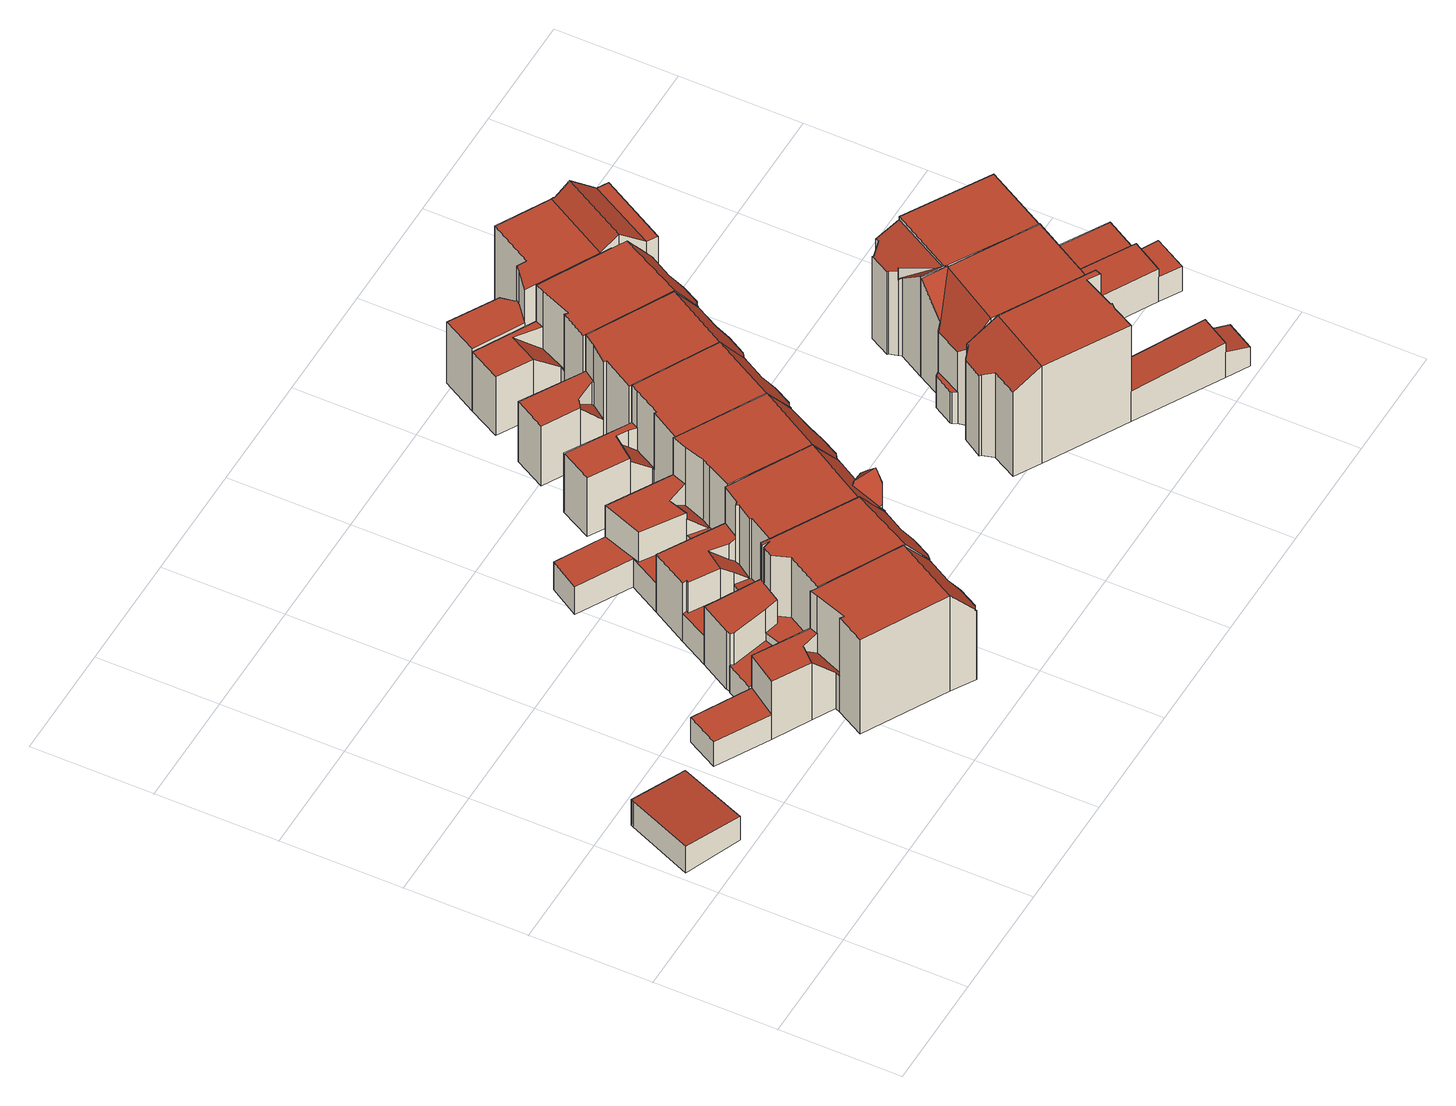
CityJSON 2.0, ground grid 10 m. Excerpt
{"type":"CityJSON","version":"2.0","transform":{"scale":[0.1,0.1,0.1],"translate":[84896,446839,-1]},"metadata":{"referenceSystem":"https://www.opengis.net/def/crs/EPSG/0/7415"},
"CityObjects":{
"building1":{"type":"Building","attributes":{"b3_dak_type":"horizontal","b3_h_dak_50p":2.51,"b3_h_dak_70p":2.59,"b3_h_dak_max":2.77,"b3_h_dak_min":2.29,"b3_h_maaiveld":-0.029,"b3_kas_warenhuis":false,"b3_mutatie_ahn3_ahn4":false,"b3_opp_buitenmuur":56.6,"b3_opp_dak_plat":0,"b3_opp_dak_schuin":30.5,"b3_opp_grond":30.44,"b3_opp_scheidingsmuur":0,"b3_reconstructie_onvolledig":false,"b3_rmse_lod12":0.121,"b3_rmse_lod13":0.121,"b3_rmse_lod22":0.0353,"b3_val3dity_lod12":"[]","b3_val3dity_lod13":"[]","b3_val3dity_lod22":"[]","b3_volume_lod12":79.61,"b3_volume_lod13":79.61,"b3_volume_lod22":77.79,"geconstateerd":false,"oorspronkelijkbouwjaar":2012,"status":"Pand in gebruik"},"children":["building1-1"]},
"building1-1":{"type":"BuildingPart","parents":["building1"],"geometry":[{"type":"Solid","lod":"2.2","boundaries":[[[[0,1,2,3,4]],[[5,3,2,6]],[[7,0,4,8]],[[8,4,3,5]],[[6,2,1,9]],[[9,1,0,7]],[[9,7,8,5,6]]]],"semantics":{"surfaces":[{"type":"GroundSurface"},{"type":"WallSurface","on_footprint_edge":true},{"type":"RoofSurface"}],"values":[[0,1,1,1,1,1,2]]}}]},
"building2":{"type":"Building","attributes":{"b3_bag_bag_overlap":0,"b3_bouwlagen":3,"b3_dak_type":"slanted","b3_h_dak_50p":9.4,"b3_h_dak_70p":9.45,"b3_h_dak_max":10.55,"b3_h_dak_min":2.02,"b3_h_maaiveld":-0.236,"b3_kas_warenhuis":false,"b3_mutatie_ahn3_ahn4":false,"b3_opp_buitenmuur":183.44,"b3_opp_dak_plat":73.08,"b3_opp_dak_schuin":28.07,"b3_opp_grond":90.89,"b3_opp_scheidingsmuur":198.41,"b3_reconstructie_onvolledig":false,"b3_rmse_lod12":3.41,"b3_rmse_lod13":0.652,"b3_rmse_lod22":0.142,"b3_val3dity_lod12":"[]","b3_val3dity_lod13":"[]","b3_val3dity_lod22":"[]","b3_volume_lod12":880.21,"b3_volume_lod13":715.02,"b3_volume_lod22":687.4,"geconstateerd":false,"oorspronkelijkbouwjaar":1921,"status":"Pand in gebruik"},"children":["building2-1"]},
"building2-1":{"type":"BuildingPart","parents":["building2"],"geometry":[{"type":"Solid","lod":"2.2","boundaries":[[[[10,11,12,13,14,15,16,17,18,19,20,21,22,23,24,25,26,27]],[[28,29,30,31]],[[31,30,13,12,32]],[[33,15,14,34]],[[34,14,13,30]],[[35,24,23,36]],[[37,38,39,40,41]],[[42,43,10,27,44]],[[45,25,24,35]],[[46,26,25,45]],[[47,22,21,48]],[[36,23,22,47]],[[49,19,18,50]],[[48,21,20,51]],[[51,20,19,49]],[[44,27,26,46]],[[50,18,17,52,53]],[[32,12,11,54]],[[32,55,56]],[[53,52,38,37]],[[29,16,15,33]],[[56,55,39,38]],[[54,11,10,43]],[[41,40,43,42]],[[52,17,16,29,28]],[[51,49,46,45,35,36,47,48]],[[29,33,34,30]],[[43,40,39,55,32,54]],[[41,42,44,46,49,50,53,37]],[[52,28,31,32,56,38]]]],"semantics":{"surfaces":[{"type":"GroundSurface"},{"type":"WallSurface","on_footprint_edge":false},{"type":"WallSurface","on_footprint_edge":true},{"type":"RoofSurface"}],"values":[[0,1,2,2,2,2,1,2,2,2,2,2,2,2,2,2,2,2,1,1,2,1,2,1,2,3,3,3,3,3]]}}]},
"building3":{"type":"Building","attributes":{"b3_bag_bag_overlap":0,"b3_bouwlagen":3,"b3_dak_type":"slanted","b3_h_dak_50p":9.41,"b3_h_dak_70p":9.47,"b3_h_dak_max":10.63,"b3_h_dak_min":2.46,"b3_h_maaiveld":-0.25,"b3_kas_warenhuis":false,"b3_mutatie_ahn3_ahn4":false,"b3_opp_buitenmuur":145.34,"b3_opp_dak_plat":76.78,"b3_opp_dak_schuin":22.35,"b3_opp_grond":90.77,"b3_opp_scheidingsmuur":215.39,"b3_reconstructie_onvolledig":false,"b3_rmse_lod12":3.19,"b3_rmse_lod13":1.32,"b3_rmse_lod22":0.181,"b3_val3dity_lod12":"[]","b3_val3dity_lod13":"[]","b3_val3dity_lod22":"[]","b3_volume_lod12":881.37,"b3_volume_lod13":760.26,"b3_volume_lod22":686.92,"geconstateerd":false,"oorspronkelijkbouwjaar":1921,"status":"Pand in gebruik"},"children":["building3-1"]},
"building3-1":{"type":"BuildingPart","parents":["building3"],"geometry":[{"type":"Solid","lod":"2.2","boundaries":[[[[57,58,59,60,61,62,63,64,65,66,67,68,20,69,70,71]],[[72,73,74,75]],[[75,74,76,77]],[[78,79,80,81]],[[81,80,82,83]],[[84,20,68,85]],[[86,63,62,87,88]],[[89,69,20,84]],[[90,67,66,91]],[[85,68,67,90]],[[91,66,65,92]],[[93,94,70,69,89]],[[92,65,64,95]],[[95,64,63,86]],[[96,57,71,97]],[[98,97,71,70,94]],[[88,87,99,100]],[[100,99,79,78]],[[87,62,61,101]],[[101,61,60,102]],[[103,72,104,105]],[[106,107,94,93]],[[102,60,59,108,109]],[[108,59,58,110]],[[111,112,73,72,103]],[[83,82,113,107,106]],[[105,104,113,82]],[[77,76,97,98]],[[110,58,57,96]],[[109,108,112,111]],[[92,95,89,84,85,90,91]],[[83,106,93,89,95,86,88,100,78,81]],[[77,98,94,107,113,104,72,75]],[[109,111,103,105,82,80,79,99,87,101,102]],[[112,108,110,96,97,76,74,73]]]],"semantics":{"surfaces":[{"type":"GroundSurface"},{"type":"WallSurface","on_footprint_edge":false},{"type":"WallSurface","on_footprint_edge":true},{"type":"RoofSurface"}],"values":[[0,1,1,1,1,2,2,2,2,2,2,2,2,2,2,2,1,1,2,2,1,1,2,2,1,1,1,1,2,1,3,3,3,3,3]]}}]},
"building4":{"type":"Building","attributes":{"b3_bag_bag_overlap":0,"b3_bouwlagen":3,"b3_dak_type":"slanted","b3_h_dak_50p":9.41,"b3_h_dak_70p":9.48,"b3_h_dak_max":10.52,"b3_h_dak_min":2.56,"b3_h_maaiveld":-0.233,"b3_kas_warenhuis":false,"b3_mutatie_ahn3_ahn4":false,"b3_opp_buitenmuur":152.88,"b3_opp_dak_plat":74.8,"b3_opp_dak_schuin":34.06,"b3_opp_grond":94.24,"b3_opp_scheidingsmuur":215.02,"b3_reconstructie_onvolledig":false,"b3_rmse_lod12":3.18,"b3_rmse_lod13":1.27,"b3_rmse_lod22":0.324,"b3_val3dity_lod12":"[]","b3_val3dity_lod13":"[]","b3_val3dity_lod22":"[]","b3_volume_lod12":915.06,"b3_volume_lod13":788.27,"b3_volume_lod22":724.86,"geconstateerd":false,"oorspronkelijkbouwjaar":1921,"status":"Pand in gebruik"},"children":["building4-1"]},
"building4-1":{"type":"BuildingPart","parents":["building4"],"geometry":[{"type":"Solid","lod":"2.2","boundaries":[[[[114,115,116,117,118,119,120,121,122,123,124,65,125,126,63,127,61]],[[128,125,65,129]],[[130,116,115,131]],[[129,65,124,132]],[[132,133,134]],[[135,122,121,136]],[[137,123,122,135]],[[133,132,124,123,137]],[[138,139,140]],[[141,117,116,130,142]],[[143,119,118,144]],[[145,120,119,143]],[[136,121,120,145,146]],[[146,145,139,138]],[[144,118,117,141]],[[147,148,127,63,149]],[[150,61,127,148]],[[149,63,126,151]],[[152,153,151,154]],[[154,151,126,125,128]],[[155,156,148,147]],[[157,158,156,155,159]],[[159,155,160]],[[161,160,153,152]],[[162,163,160,161]],[[164,165,166,167]],[[142,130,167,168]],[[169,170,163,162]],[[171,172,173,174]],[[175,176,172,171]],[[176,114,61,150]],[[131,115,114,176,175]],[[174,173,158,157]],[[165,164,177]],[[168,167,166,170,169]],[[138,140,134,133,137,135]],[[146,138,135,136]],[[153,160,155,147,149,151]],[[177,164,167,130,131,175,171,174,157]],[[158,173,172,176,150,148,156]],[[128,141,142,168,169,162,161,152,154]],[[170,166,165,177,157,159,160,163]],[[141,128,129,132,134,140,139,145,143,144]]]],"semantics":{"surfaces":[{"type":"GroundSurface"},{"type":"WallSurface","on_footprint_edge":true},{"type":"WallSurface","on_footprint_edge":false},{"type":"RoofSurface"}],"values":[[0,1,1,1,2,1,1,1,2,1,1,1,1,2,1,1,1,1,2,1,2,2,2,2,2,2,2,2,2,2,1,1,2,2,2,3,3,3,3,3,3,3,3]]}}]},
"building5":{"type":"Building","attributes":{"b3_bag_bag_overlap":0,"b3_bouwlagen":3,"b3_dak_type":"slanted","b3_h_dak_50p":8.13,"b3_h_dak_70p":9.5,"b3_h_dak_max":9.76,"b3_h_dak_min":2.5,"b3_h_maaiveld":-0.217,"b3_kas_warenhuis":false,"b3_mutatie_ahn3_ahn4":false,"b3_opp_buitenmuur":185.92,"b3_opp_dak_plat":91.92,"b3_opp_dak_schuin":28.05,"b3_opp_grond":107.37,"b3_opp_scheidingsmuur":198.62,"b3_reconstructie_onvolledig":false,"b3_rmse_lod12":3.9,"b3_rmse_lod13":1.68,"b3_rmse_lod22":0.263,"b3_val3dity_lod12":"[]","b3_val3dity_lod13":"[]","b3_val3dity_lod22":"[]","b3_volume_lod12":1042.89,"b3_volume_lod13":859.58,"b3_volume_lod22":748.71,"geconstateerd":false,"oorspronkelijkbouwjaar":1921,"status":"Pand in gebruik"},"children":["building5-1"]},
"building5-1":{"type":"BuildingPart","parents":["building5"],"geometry":[{"type":"Solid","lod":"2.2","boundaries":[[[[178,179,180,181,118,182,183,184,115,185,186,187,188,189,190,191,192]],[[193,188,187,194]],[[195,186,185,196]],[[197,198,199]],[[198,200,201,202]],[[194,187,186,195]],[[203,193,204,205]],[[205,204,200,198,197,206]],[[144,118,181,207]],[[208,182,118,144]],[[209,179,178,210]],[[207,181,180,211]],[[211,180,179,209]],[[210,178,192,212]],[[212,192,191,213]],[[214,189,188,193,203]],[[215,190,189,214,216]],[[217,218,183,182,208]],[[213,191,190,215]],[[219,220,221,222]],[[216,214,223,224]],[[225,226,227,223]],[[224,223,227,220,219]],[[202,201,184,183,218]],[[222,221,218,217]],[[228,115,184,201]],[[206,197,226,225]],[[196,185,115,228]],[[212,213,208,144,207,211,209,210]],[[226,197,199,221,220,227]],[[218,221,199,198,202]],[[222,217,208,213,215,216,224,219]],[[206,225,223,214,203,205]],[[196,228,201,200,204,193,194,195]]]],"semantics":{"surfaces":[{"type":"GroundSurface"},{"type":"WallSurface","on_footprint_edge":true},{"type":"WallSurface","on_footprint_edge":false},{"type":"RoofSurface"}],"values":[[0,1,1,2,2,1,2,2,1,1,1,1,1,1,1,1,1,1,1,2,2,2,2,1,2,1,2,1,3,3,3,3,3,3]]}}]},
"building6":{"type":"Building","attributes":{"b3_bag_bag_overlap":0,"b3_bouwlagen":3,"b3_dak_type":"slanted","b3_h_dak_50p":9.52,"b3_h_dak_70p":9.54,"b3_h_dak_max":10.71,"b3_h_dak_min":3.2,"b3_h_maaiveld":-0.199,"b3_kas_warenhuis":false,"b3_mutatie_ahn3_ahn4":false,"b3_opp_buitenmuur":174.96,"b3_opp_dak_plat":59.18,"b3_opp_dak_schuin":28.91,"b3_opp_grond":76.55,"b3_opp_scheidingsmuur":184.4,"b3_reconstructie_onvolledig":false,"b3_rmse_lod12":2.12,"b3_rmse_lod13":0.848,"b3_rmse_lod22":0.175,"b3_val3dity_lod12":"[]","b3_val3dity_lod13":"[]","b3_val3dity_lod22":"[]","b3_volume_lod12":745.9,"b3_volume_lod13":683.25,"b3_volume_lod22":654.91,"geconstateerd":false,"oorspronkelijkbouwjaar":1921,"status":"Pand in gebruik"},"children":["building6-1"]},
"building6-1":{"type":"BuildingPart","parents":["building6"],"geometry":[{"type":"Solid","lod":"2.2","boundaries":[[[[229,230,192,191,190,231,232,233,234,235,236,237,238,239,240,241]],[[242,239,238,243]],[[244,230,229,245]],[[245,229,241,246]],[[215,190,191,213]],[[247,192,230,244]],[[246,241,240,248]],[[248,240,239,242]],[[243,238,237,249,250]],[[251,234,233,252,253]],[[253,252,254,255]],[[256,236,235,257]],[[249,237,236,256]],[[258,259,231,190,215]],[[257,235,234,251]],[[252,233,232,260]],[[260,232,231,259]],[[213,191,192,247]],[[261,262,263,264,265]],[[266,267,263,262]],[[265,264,259,258]],[[250,249,262,261]],[[255,254,267,266]],[[267,254,252,260,259,264,263]],[[213,247,244,245,246,248,242,243]],[[250,261,265,258,215,213,243]],[[255,266,262,249,256,257,251,253]]]],"semantics":{"surfaces":[{"type":"GroundSurface"},{"type":"WallSurface","on_footprint_edge":true},{"type":"WallSurface","on_footprint_edge":false},{"type":"RoofSurface"}],"values":[[0,1,1,1,1,1,1,1,1,1,2,1,1,1,1,1,1,1,2,2,2,2,2,3,3,3,3]]}}]},
"building7":{"type":"Building","attributes":{"b3_bag_bag_overlap":0,"b3_bouwlagen":3,"b3_dak_type":"slanted","b3_h_dak_50p":9.53,"b3_h_dak_70p":9.56,"b3_h_dak_max":9.84,"b3_h_dak_min":3.36,"b3_h_maaiveld":-0.191,"b3_kas_warenhuis":false,"b3_mutatie_ahn3_ahn4":false,"b3_opp_buitenmuur":173.23,"b3_opp_dak_plat":59.12,"b3_opp_dak_schuin":26.11,"b3_opp_grond":76.12,"b3_opp_scheidingsmuur":183.56,"b3_reconstructie_onvolledig":false,"b3_rmse_lod12":1.99,"b3_rmse_lod13":0.682,"b3_rmse_lod22":0.147,"b3_val3dity_lod12":"[]","b3_val3dity_lod13":"[]","b3_val3dity_lod22":"[]","b3_volume_lod12":742.6,"b3_volume_lod13":682.93,"b3_volume_lod22":657.08,"geconstateerd":false,"oorspronkelijkbouwjaar":1921,"status":"Pand in gebruik"},"children":["building7-1"]},
"building7-1":{"type":"BuildingPart","parents":["building7"],"geometry":[{"type":"Solid","lod":"2.2","boundaries":[[[[268,269,270,271,272,273,274,275,276,277,278,239,238,236,279,280]],[[281,279,236,282]],[[282,236,238,243]],[[243,238,239,242]],[[283,277,276,284]],[[285,269,268,286,287]],[[287,286,288,289]],[[290,278,277,283]],[[242,239,278,290]],[[284,276,275,291]],[[291,275,274,292]],[[293,272,271,294]],[[294,271,270,295]],[[295,270,269,285]],[[296,297,280,279,281]],[[286,268,280,297]],[[292,274,273,298]],[[299,300,301,297,296]],[[302,303,301,300]],[[289,288,303,302]],[[304,293,300,299]],[[298,273,272,293,304]],[[292,298,243,242,290,283,284,291]],[[303,288,286,297,301]],[[300,293,294,295,285,287,289,302]],[[298,304,299,296,281,282,243]]]],"semantics":{"surfaces":[{"type":"GroundSurface"},{"type":"WallSurface","on_footprint_edge":true},{"type":"WallSurface","on_footprint_edge":false},{"type":"RoofSurface"}],"values":[[0,1,1,1,1,1,2,1,1,1,1,1,1,1,1,1,1,2,2,2,2,1,3,3,3,3]]}}]},
"building8":{"type":"Building","attributes":{"b3_bag_bag_overlap":0,"b3_bouwlagen":3,"b3_dak_type":"slanted","b3_h_dak_50p":9.55,"b3_h_dak_70p":9.56,"b3_h_dak_max":9.82,"b3_h_dak_min":3.32,"b3_h_maaiveld":-0.207,"b3_kas_warenhuis":false,"b3_mutatie_ahn3_ahn4":false,"b3_opp_buitenmuur":144.33,"b3_opp_dak_plat":49.31,"b3_opp_dak_schuin":31.46,"b3_opp_grond":77.15,"b3_opp_scheidingsmuur":217.27,"b3_reconstructie_onvolledig":false,"b3_rmse_lod12":2.08,"b3_rmse_lod13":0.817,"b3_rmse_lod22":0.113,"b3_val3dity_lod12":"[]","b3_val3dity_lod13":"[]","b3_val3dity_lod22":"[]","b3_volume_lod12":753.62,"b3_volume_lod13":689.47,"b3_volume_lod22":661.01,"geconstateerd":false,"oorspronkelijkbouwjaar":1921,"status":"Pand in gebruik"},"children":["building8-1"]},
"building8-1":{"type":"BuildingPart","parents":["building8"],"geometry":[{"type":"Solid","lod":"2.2","boundaries":[[[[305,306,307,308,309,310,311,274,312,271,313,314,315,316,317]],[[318,315,314,319]],[[319,314,313,320]],[[321,311,310,322]],[[322,310,309,323]],[[324,312,274,325]],[[326,327,328]],[[325,274,311,321]],[[323,309,308,329]],[[329,308,307,330]],[[330,307,306,331]],[[332,333,327,334]],[[335,320,313,271,336]],[[337,317,316,338]],[[336,271,312,324]],[[331,306,305,333,332]],[[334,327,326,339,340]],[[338,316,315,318]],[[340,339,320,335]],[[333,305,317,337]],[[330,331,324,325,321,322,323,329]],[[320,339,326,328,318,319]],[[340,335,336,324,331,332,334]],[[333,337,338,318,328,327]]]],"semantics":{"surfaces":[{"type":"GroundSurface"},{"type":"WallSurface","on_footprint_edge":true},{"type":"WallSurface","on_footprint_edge":false},{"type":"RoofSurface"}],"values":[[0,1,1,1,1,1,2,1,1,1,1,2,1,1,1,1,2,1,2,1,3,3,3,3]]}}]},
"building9":{"type":"Building","attributes":{"b3_bag_bag_overlap":0,"b3_bouwlagen":3,"b3_dak_type":"slanted","b3_h_dak_50p":9.48,"b3_h_dak_70p":9.52,"b3_h_dak_max":10.78,"b3_h_dak_min":5.91,"b3_h_maaiveld":-0.181,"b3_kas_warenhuis":false,"b3_mutatie_ahn3_ahn4":false,"b3_opp_buitenmuur":230.95,"b3_opp_dak_plat":49.54,"b3_opp_dak_schuin":38.13,"b3_opp_grond":80.36,"b3_opp_scheidingsmuur":169.7,"b3_reconstructie_onvolledig":false,"b3_rmse_lod12":1.61,"b3_rmse_lod13":0.46,"b3_rmse_lod22":0.0511,"b3_val3dity_lod12":"[]","b3_val3dity_lod13":"[]","b3_val3dity_lod22":"[]","b3_volume_lod12":779.13,"b3_volume_lod13":725.39,"b3_volume_lod22":723.05,"geconstateerd":false,"oorspronkelijkbouwjaar":1916,"status":"Pand in gebruik"},"children":["building9-1"]},
"building9-1":{"type":"BuildingPart","parents":["building9"],"geometry":[{"type":"Solid","lod":"2.2","boundaries":[[[[341,342,343,344,345,346,347,348,349,350,351,352,353,317,354,355,356,357]],[[358,349,348,359]],[[359,348,347,360]],[[361,342,341,362]],[[363,343,342,361]],[[364,317,353,365]],[[366,346,345,367]],[[368,350,349,358]],[[369,351,350,368]],[[370,354,317,364]],[[371,356,355,372]],[[372,355,354,370]],[[373,357,356,371]],[[374,365,353,352,375]],[[367,345,344,376]],[[360,347,346,366]],[[377,373,378,379]],[[379,378,365,374]],[[362,341,357,373,377]],[[375,352,351,369]],[[376,344,343,363]],[[368,358,359,360]],[[360,366,369,368]],[[365,378,373,371,372,370,364]],[[375,363,361,362,377,379,374]],[[363,375,369,366,367,376]]]],"semantics":{"surfaces":[{"type":"GroundSurface"},{"type":"WallSurface","on_footprint_edge":true},{"type":"WallSurface","on_footprint_edge":false},{"type":"RoofSurface"}],"values":[[0,1,1,1,1,1,1,1,1,1,1,1,1,1,1,1,2,2,1,1,1,3,3,3,3,3]]}}]},
"building10":{"type":"Building","attributes":{"b3_bag_bag_overlap":0,"b3_bouwlagen":3,"b3_dak_type":"slanted","b3_h_dak_50p":9.6,"b3_h_dak_70p":9.64,"b3_h_dak_max":9.96,"b3_h_dak_min":1.68,"b3_h_maaiveld":-0.199,"b3_kas_warenhuis":false,"b3_mutatie_ahn3_ahn4":false,"b3_opp_buitenmuur":157.12,"b3_opp_dak_plat":47.62,"b3_opp_dak_schuin":49.53,"b3_opp_grond":91.66,"b3_opp_scheidingsmuur":229.36,"b3_reconstructie_onvolledig":false,"b3_rmse_lod12":3.86,"b3_rmse_lod13":0.664,"b3_rmse_lod22":0.408,"b3_val3dity_lod12":"[]","b3_val3dity_lod13":"[]","b3_val3dity_lod22":"[]","b3_volume_lod12":902.39,"b3_volume_lod13":715.6,"b3_volume_lod22":693.23,"geconstateerd":false,"oorspronkelijkbouwjaar":1921,"status":"Pand in gebruik"},"children":["building10-1"]},
"building10-1":{"type":"BuildingPart","parents":["building10"],"geometry":[{"type":"Solid","lod":"2.2","boundaries":[[[[380,381,382,383,384,385,386,387,388,389,390,391,392,393,394,395,396]],[[397,385,384,398]],[[398,384,383,399]],[[400,390,389,401]],[[402,388,387,403]],[[404,386,405]],[[403,387,386,404]],[[405,386,385,397]],[[406,407,408,409]],[[399,383,382,410]],[[411,394,393,412]],[[413,414,412,415]],[[414,396,395,416]],[[417,418,391,390,400]],[[416,395,394,411]],[[419,420,421,422]],[[415,412,393,392,423]],[[423,392,391,418]],[[410,382,381,424]],[[425,380,396,414,413]],[[424,381,380,425,426]],[[401,389,388,402]],[[426,425,420,419]],[[422,421,407,406]],[[409,408,418,417]],[[416,411,412,414]],[[418,408,407,421,420,425,413,415,423]],[[401,402,403,404,405,397,398,399,410,424]],[[409,417,400,401,424,426,419,422,406]]]],"semantics":{"surfaces":[{"type":"GroundSurface"},{"type":"WallSurface","on_footprint_edge":true},{"type":"WallSurface","on_footprint_edge":false},{"type":"RoofSurface"}],"values":[[0,1,1,1,1,1,1,1,2,1,1,2,1,1,1,2,1,1,1,1,1,1,2,2,2,3,3,3,3]]}}]},
"building11":{"type":"Building","attributes":{"b3_bag_bag_overlap":0,"b3_bouwlagen":3,"b3_dak_type":"slanted","b3_h_dak_50p":9.6,"b3_h_dak_70p":9.65,"b3_h_dak_max":9.96,"b3_h_dak_min":2.27,"b3_h_maaiveld":-0.23,"b3_kas_warenhuis":false,"b3_mutatie_ahn3_ahn4":false,"b3_opp_buitenmuur":147.27,"b3_opp_dak_plat":75.84,"b3_opp_dak_schuin":26.58,"b3_opp_grond":95.67,"b3_opp_scheidingsmuur":227.63,"b3_reconstructie_onvolledig":false,"b3_rmse_lod12":3.71,"b3_rmse_lod13":0.506,"b3_rmse_lod22":0.245,"b3_val3dity_lod12":"[]","b3_val3dity_lod13":"[]","b3_val3dity_lod22":"[]","b3_volume_lod12":944.89,"b3_volume_lod13":739.4,"b3_volume_lod22":719.97,"geconstateerd":false,"oorspronkelijkbouwjaar":1921,"status":"Pand in gebruik"},"children":["building11-1"]},
"building11-1":{"type":"BuildingPart","parents":["building11"],"geometry":[{"type":"Solid","lod":"2.2","boundaries":[[[[427,428,429,430,431,390,432,433,388,434,435,436,437,438,439,440,441,442,443,444,445]],[[446,388,433,447]],[[448,437,436,449]],[[450,439,438,451]],[[452,450,453,454]],[[451,438,437,448]],[[449,436,435,455]],[[456,455,435,434,457]],[[454,453,455,456]],[[457,434,388,446]],[[458,459,460,461]],[[462,441,440,463]],[[464,428,427,465]],[[465,427,445,466]],[[467,429,428,464]],[[468,466,445,444,469]],[[470,471,469,472]],[[473,467,466,468]],[[471,430,429,467,473]],[[459,432,390,474]],[[447,433,432,459,458]],[[475,431,430,471,470]],[[463,440,439,450,452]],[[474,390,431,475]],[[476,477,442,441,462]],[[461,460,443,442,477]],[[472,469,444,443,460]],[[477,476,478]],[[455,453,450,451,448,449]],[[466,467,464,465]],[[471,473,468,469]],[[478,454,456,457,446,447]],[[478,476,462,463,452,454]],[[472,460,459,474,475,470]],[[477,478,447,458,461]]]],"semantics":{"surfaces":[{"type":"GroundSurface"},{"type":"WallSurface","on_footprint_edge":true},{"type":"WallSurface","on_footprint_edge":false},{"type":"RoofSurface"}],"values":[[0,1,1,1,2,1,1,1,2,1,2,1,1,1,1,1,2,2,1,1,1,1,1,1,1,1,1,2,3,3,3,3,3,3,3]]}}]},
"building12":{"type":"Building","attributes":{"b3_bag_bag_overlap":0,"b3_bouwlagen":3,"b3_dak_type":"slanted","b3_h_dak_50p":9.65,"b3_h_dak_70p":9.7,"b3_h_dak_max":10,"b3_h_dak_min":1.95,"b3_h_maaiveld":-0.222,"b3_kas_warenhuis":false,"b3_mutatie_ahn3_ahn4":false,"b3_opp_buitenmuur":148.1,"b3_opp_dak_plat":81.76,"b3_opp_dak_schuin":15.78,"b3_opp_grond":86.16,"b3_opp_scheidingsmuur":222.71,"b3_reconstructie_onvolledig":false,"b3_rmse_lod12":3.45,"b3_rmse_lod13":0.467,"b3_rmse_lod22":0.191,"b3_val3dity_lod12":"[]","b3_val3dity_lod13":"[]","b3_val3dity_lod22":"[]","b3_volume_lod12":854.53,"b3_volume_lod13":698.74,"b3_volume_lod22":685.92,"geconstateerd":false,"oorspronkelijkbouwjaar":1921,"status":"Pand in gebruik"},"children":["building12-1"]},
"building12-1":{"type":"BuildingPart","parents":["building12"],"geometry":[{"type":"Solid","lod":"2.2","boundaries":[[[[479,480,481,482,483,484,485,486,443,487,441,488,489,490,491,492,493]],[[494,486,485,495]],[[495,485,484,496]],[[497,443,486,494]],[[498,491,490,499]],[[500,492,491,498]],[[496,484,483,501]],[[502,503,504]],[[503,487,443,497,505]],[[506,507,508]],[[504,509,508]],[[510,480,479,511]],[[512,481,480,510]],[[499,490,489,513,514]],[[514,513,507,506]],[[501,483,482,515]],[[511,479,493,516]],[[516,493,492,500]],[[517,488,441,518]],[[513,489,488,517]],[[518,441,487,503,502]],[[519,515,482,481,512,520]],[[520,512,509,504]],[[505,497,515,519]],[[518,502,504,508,507,513,517]],[[515,497,494,495,496,501]],[[509,512,510,511,516,500,498,499,514,506,508]],[[505,519,520,504,503]]]],"semantics":{"surfaces":[{"type":"GroundSurface"},{"type":"WallSurface","on_footprint_edge":true},{"type":"WallSurface","on_footprint_edge":false},{"type":"RoofSurface"}],"values":[[0,1,1,1,1,1,1,2,1,2,2,1,1,1,2,1,1,1,1,1,1,1,2,2,3,3,3,3]]}}]}
},
"vertices":[
[5,129,10],[28,183,10],[29,185,10],[75,166,10],[52,110,10],[75,166,33],[29,185,36],[5,129,37],[52,110,34],[28,183,36],
[198,107,8],[200,111,8],[182,121,8],[152,137,8],[109,161,8],[123,187,8],[169,162,8],[212,138,8],[215,136,8],[282,100,8],[301,89,8],[289,68,8],[290,58,8],[281,42,8],[272,37,8],[272,36,8],[253,47,8],[186,84,8],[169,162,66],[169,162,33],[152,137,33],[152,137,67],[182,121,66],[123,187,33],[109,161,33],[272,37,78],[281,42,72],[210,131,104],[210,131,66],[210,131,46],[201,105,43],[201,105,104],[198,107,104],[198,107,45],[186,84,104],[272,36,78],[253,47,105],[290,58,72],[289,68,78],[282,100,105],[215,136,104],[301,89,77],[212,138,66],[212,138,104],[200,111,45],[194,134,61],[194,134,66],
[167,163,8],[179,185,8],[180,185,8],[181,189,8],[195,214,8],[238,191,8],[243,188,8],[310,150,8],[329,139,8],[318,121,8],[319,111,8],[310,95,8],[283,99,8],[218,135,8],[206,141,8],[213,174,43],[213,174,35],[204,148,36],[204,148,43],[209,146,36],[209,146,43],[242,186,104],[242,186,67],[235,187,67],[235,187,104],[230,179,67],[230,179,104],[301,89,78],[310,95,72],[243,188,104],[238,191,67],[238,191,104],[283,99,105],[319,111,71],[318,121,78],[329,139,77],[218,135,104],[218,135,43],[310,150,105],[167,163,35],[206,141,36],[206,141,43],[236,189,67],[236,189,104],[195,214,67],[181,189,67],[213,174,67],[225,171,43],[225,171,67],[235,165,104],[235,165,43],[180,185,35],[180,185,67],[179,185,35],[182,183,67],[182,183,35],[230,179,43],
[208,238,8],[225,268,8],[275,239,8],[339,203,8],[358,192,8],[347,173,8],[348,169,8],[348,163,8],[343,154,8],[339,147,8],[330,142,8],[309,150,8],[244,187,8],[230,195,8],[309,150,105],[329,139,78],[275,239,67],[225,268,67],[330,142,78],[330,142,82],[328,143,81],[343,154,102],[348,163,91],[339,147,94],[328,164,97],[328,164,94],[326,164,95],[339,203,106],[275,239,104],[347,173,78],[358,192,78],[348,169,76],[348,169,85],[230,195,44],[230,195,37],[243,188,43],[195,214,37],[244,187,43],[256,208,104],[256,208,43],[244,187,104],[244,216,44],[244,216,36],[234,221,67],[234,221,36],[244,216,56],[255,209,43],[255,209,104],[264,222,104],[264,222,43],[258,227,67],[258,227,51],[266,225,43],[266,225,67],[266,225,104],[262,224,104],[262,224,47],[212,237,67],[212,237,36],[211,235,36],[211,235,67],[208,238,67],[208,238,36],[245,237,67],
[377,225,8],[377,215,8],[368,199,8],[359,194,8],[340,203,8],[277,238,8],[263,246,8],[239,294,8],[196,318,8],[211,343,8],[250,322,8],[300,294,8],[301,293,8],[369,255,8],[387,245,8],[250,322,36],[211,343,36],[196,318,36],[239,294,37],[271,268,61],[271,268,44],[286,258,43],[271,268,37],[263,246,37],[263,246,44],[250,322,68],[238,289,37],[238,289,67],[271,268,67],[359,194,78],[340,203,105],[377,215,71],[377,225,78],[368,199,72],[387,245,78],[369,255,106],[300,294,67],[301,293,105],[300,294,105],[277,238,105],[277,238,44],[291,265,105],[291,265,43],[287,258,43],[287,258,105],[296,282,67],[296,282,105],[276,284,67],[276,284,63],[296,282,45],[225,268,37],
[397,252,8],[388,247,8],[315,317,8],[316,319,8],[299,328,8],[268,346,8],[282,372,8],[330,345,8],[332,344,8],[398,308,8],[416,298,8],[405,278,8],[406,268,8],[416,298,78],[398,308,106],[388,247,79],[397,252,72],[406,268,71],[387,245,79],[405,278,78],[332,344,67],[332,344,105],[268,346,68],[299,328,65],[299,328,68],[314,347,61],[314,347,68],[330,345,67],[282,372,68],[315,317,105],[315,317,47],[316,319,47],[329,338,105],[329,338,67],[329,338,44],[317,316,45],[317,316,105],[324,342,67],[324,342,50],
[326,382,8],[297,398,8],[311,424,8],[359,397,8],[361,396,8],[427,360,8],[445,350,8],[434,330,8],[435,320,8],[426,304,8],[417,299,8],[345,371,8],[343,372,8],[345,371,105],[330,345,105],[426,304,71],[435,320,71],[297,398,69],[326,382,68],[326,382,69],[333,387,64],[333,387,69],[417,299,78],[434,330,78],[445,350,78],[361,396,68],[359,397,68],[311,424,69],[343,372,105],[343,372,46],[427,360,106],[354,386,105],[354,386,68],[354,386,44],[353,387,68],[353,387,46],[361,396,105],
[388,450,8],[456,413,8],[475,403,8],[463,383,8],[464,372,8],[455,356,8],[446,352,8],[428,360,8],[372,419,8],[374,423,8],[354,434,8],[326,450,8],[340,476,8],[354,434,68],[374,423,47],[372,419,47],[446,352,79],[455,356,72],[464,372,71],[428,360,106],[445,350,79],[385,443,46],[385,443,68],[366,457,68],[463,383,78],[475,403,77],[456,413,106],[388,450,105],[388,450,68],[385,443,105],[372,419,105],[359,397,105],[340,476,68],[326,450,68],[374,417,44],[374,417,105],
[406,467,8],[426,503,8],[468,480,8],[469,479,8],[469,478,8],[481,472,8],[501,461,8],[510,456,8],[479,400,8],[471,405,8],[450,416,8],[436,424,8],[380,455,8],[356,505,8],[395,483,8],[397,472,8],[398,471,8],[479,400,95],[510,456,95],[501,461,95],[426,503,105],[406,467,105],[468,480,105],[340,476,71],[380,455,71],[481,472,116],[469,478,106],[471,405,95],[450,416,116],[356,505,70],[397,472,70],[395,483,70],[398,471,70],[380,455,105],[436,424,106],[469,479,106],[398,471,105],[396,468,70],[396,468,105],
[548,57,8],[482,94,8],[461,106,8],[472,126,8],[469,136,8],[468,137,8],[478,153,8],[488,156,8],[489,158,8],[512,145,8],[585,105,8],[583,100,8],[569,75,8],[630,41,8],[649,31,8],[636,8,8],[618,18,8],[468,137,89],[469,136,90],[472,126,94],[585,105,106],[512,145,107],[489,158,93],[488,156,93],[478,153,90],[478,153,89],[560,80,106],[560,80,41],[573,106,44],[573,106,106],[461,106,94],[649,31,27],[630,41,34],[618,18,43],[618,18,34],[630,41,45],[636,8,27],[583,100,106],[583,100,44],[558,76,106],[558,76,41],[561,79,41],[561,79,106],[569,75,42],[482,94,107],[548,57,39],[548,57,106],
[694,112,8],[679,85,8],[662,95,8],[604,127,8],[599,130,8],[577,109,8],[507,148,8],[490,159,8],[489,165,8],[487,169,8],[487,170,8],[496,186,8],[501,187,8],[506,188,8],[518,210,8],[538,199,8],[606,161,8],[614,157,8],[677,121,8],[489,158,86],[507,148,107],[487,170,40],[487,169,40],[501,187,40],[496,186,40],[501,187,81],[500,186,40],[500,186,81],[489,165,40],[489,165,81],[490,159,86],[577,109,106],[577,109,76],[606,161,76],[606,161,107],[518,210,109],[506,188,85],[679,85,33],[694,112,33],[677,121,33],[662,95,33],[677,121,41],[614,157,41],[604,127,66],[604,127,41],[614,157,70],[662,95,41],[585,105,70],[599,130,70],[538,199,108],[538,199,107],[537,198,107],
[547,259,8],[548,262,8],[565,252,8],[635,213,8],[643,209,8],[627,181,8],[687,147,8],[674,123,8],[537,200,8],[530,231,8],[529,234,8],[527,241,8],[526,241,8],[535,258,8],[536,257,8],[674,123,40],[687,147,41],[627,181,42],[606,161,41],[526,241,92],[527,241,92],[535,258,92],[643,209,42],[537,200,109],[537,200,108],[537,201,108],[606,161,106],[531,235,95],[531,235,84],[536,208,103],[537,201,105],[548,262,96],[547,259,96],[565,252,105],[529,234,85],[529,234,94],[635,213,42],[536,257,92],[530,231,87],[518,210,110],[635,213,106],[565,252,108]
]}
